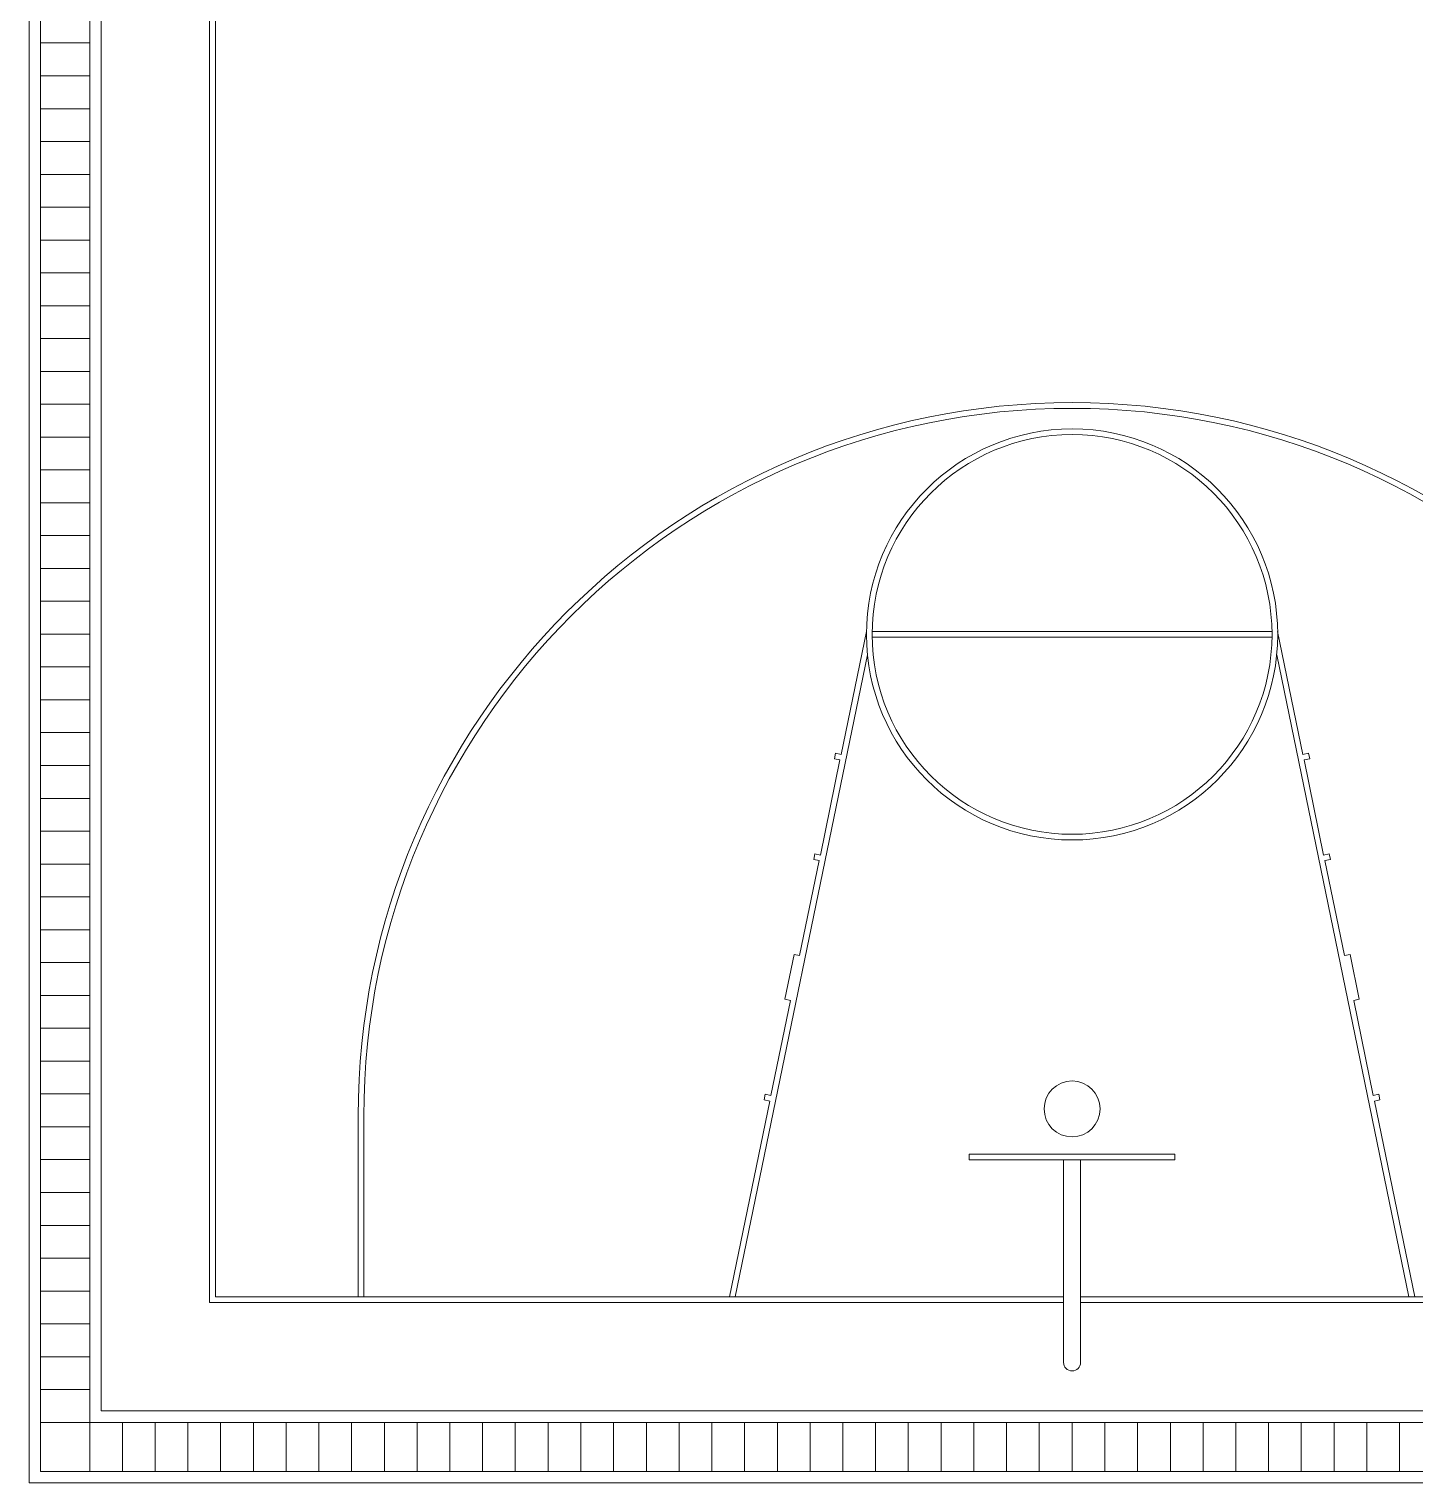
# Model space of a CAD drawing. Header units: metres. Extents: x 599 to 707, y 227 to 318.
# Drawn here: x 658.97 to 671.1, y 282.34 to 295.07 of the extents above; entities that cross this region are included whole.
import ezdxf

# ---------------------------------------------------------------- set-up
doc = ezdxf.new("R2010")
doc.units = ezdxf.units.M
doc.layers.get('0').update_dxf_attribs({"lineweight": 0})
doc.layers.add('banqueta', color=252, linetype='Continuous', lineweight=9)
doc.layers.add('muretes', color=2, linetype='Continuous', lineweight=20)

msp = doc.modelspace()

# ---------------------------------------------------------------- linework, layer by layer
for p, q in [((666.296, 289.794), (666.074, 288.719)), ((669.845, 289.794), (666.346, 289.794)), ((669.895, 289.794), (670.117, 288.719)), ((669.845, 289.744), (666.346, 289.744)), ((666.305, 289.589), (665.147, 283.969)), ((669.887, 289.589), (671.045, 283.969)), ((666.064, 288.67), (665.893, 287.837)), ((666.025, 288.729), (666.015, 288.68)), ((666.015, 288.68), (666.064, 288.67)), ((666.025, 288.729), (666.074, 288.719)), ((670.166, 288.729), (670.117, 288.719)), ((670.176, 288.68), (670.127, 288.67)), ((670.127, 288.67), (670.298, 287.837)), ((670.166, 288.729), (670.176, 288.68)), ((665.883, 287.788), (665.711, 286.956)), ((665.844, 287.847), (665.834, 287.798)), ((665.834, 287.798), (665.883, 287.788)), ((665.844, 287.847), (665.893, 287.837)), ((670.347, 287.847), (670.298, 287.837)), ((670.358, 287.798), (670.309, 287.788)), ((670.309, 287.788), (670.48, 286.956)), ((670.347, 287.847), (670.358, 287.798)), ((665.662, 286.966), (665.581, 286.574)), ((665.662, 286.966), (665.711, 286.956)), ((670.529, 286.966), (670.48, 286.956)), ((670.529, 286.966), (670.61, 286.574)), ((665.63, 286.564), (665.459, 285.732)), ((665.581, 286.574), (665.63, 286.564)), ((670.61, 286.574), (670.561, 286.564)), ((670.561, 286.564), (670.732, 285.732)), ((665.41, 285.742), (665.4, 285.693)), ((665.41, 285.742), (665.459, 285.732)), ((670.781, 285.742), (670.732, 285.732)), ((670.781, 285.742), (670.791, 285.693)), ((665.449, 285.683), (665.096, 283.969)), ((665.4, 285.693), (665.449, 285.683)), ((670.791, 285.693), (670.742, 285.683)), ((670.742, 285.683), (671.096, 283.969)), ((661.846, 283.969), (661.846, 285.549)), ((661.896, 283.969), (661.896, 285.549)), ((667.196, 285.169), (667.196, 285.219)), ((668.996, 285.169), (668.996, 285.219)), ((668.021, 283.394), (668.021, 285.169)), ((668.171, 283.394), (668.171, 285.169))]:
    msp.add_line(p, q)
for points in [[(668.021, 283.919), (660.546, 283.919), (660.546, 312.019)], [(668.021, 283.969), (660.596, 283.969), (660.596, 311.969)], [(668.171, 312.019), (675.646, 312.019), (675.646, 283.919), (668.171, 283.919)], [(668.171, 311.969), (675.596, 311.969), (675.596, 283.969), (668.171, 283.969)], [(668.996, 285.219), (667.196, 285.219)], [(668.996, 285.169), (667.196, 285.169)]]:
    msp.add_lwpolyline(points)
for centre, radius in [((668.096, 289.769), 1.8), ((668.096, 289.769), 1.75), ((668.096, 285.614), 0.245)]:
    msp.add_circle(centre, radius)
for centre, radius, start, end in [((668.096, 285.549), 6.25, 90, 180), ((668.096, 285.549), 6.2, 90, 180), ((668.096, 285.549), 6.25, 0, 90), ((668.096, 285.549), 6.2, 0, 90), ((668.096, 283.394), 0.075, 180, 0)]:
    msp.add_arc(centre, radius, start, end)
at = {"layer": 'banqueta'}
for p, q in [((659.496, 294.949), (659.066, 294.949)), ((659.496, 294.661), (659.066, 294.661)), ((659.496, 294.373), (659.066, 294.373)), ((659.496, 294.086), (659.066, 294.086)), ((659.496, 293.798), (659.066, 293.798)), ((659.496, 293.511), (659.066, 293.511)), ((659.496, 293.223), (659.066, 293.223)), ((659.496, 292.935), (659.066, 292.935)), ((659.496, 292.648), (659.066, 292.648)), ((659.496, 292.36), (659.066, 292.36)), ((659.496, 292.072), (659.066, 292.072)), ((659.496, 291.785), (659.066, 291.785)), ((659.496, 291.497), (659.066, 291.497)), ((659.496, 291.21), (659.066, 291.21)), ((659.496, 290.922), (659.066, 290.922)), ((659.496, 290.634), (659.066, 290.634)), ((659.496, 290.347), (659.066, 290.347)), ((659.496, 290.059), (659.066, 290.059)), ((659.496, 289.771), (659.066, 289.771)), ((659.496, 289.484), (659.066, 289.484)), ((659.496, 289.196), (659.066, 289.196)), ((659.496, 288.909), (659.066, 288.909)), ((659.496, 288.621), (659.066, 288.621)), ((659.496, 288.333), (659.066, 288.333)), ((659.496, 288.046), (659.066, 288.046)), ((659.496, 287.758), (659.066, 287.758)), ((659.496, 287.471), (659.066, 287.471)), ((659.496, 287.183), (659.066, 287.183)), ((659.496, 286.895), (659.066, 286.895)), ((659.496, 286.608), (659.066, 286.608)), ((659.496, 286.32), (659.066, 286.32)), ((659.496, 286.032), (659.066, 286.032)), ((659.496, 285.745), (659.066, 285.745)), ((659.496, 285.457), (659.066, 285.457)), ((659.496, 285.17), (659.066, 285.17)), ((659.496, 284.882), (659.066, 284.882)), ((659.496, 284.594), (659.066, 284.594)), ((659.496, 284.307), (659.066, 284.307)), ((659.496, 284.019), (659.066, 284.019)), ((659.496, 283.731), (659.066, 283.731)), ((659.496, 283.444), (659.066, 283.444)), ((659.496, 283.156), (659.066, 283.156)), ((659.496, 282.869), (659.066, 282.869)), ((659.496, 282.869), (659.496, 282.439)), ((659.782, 282.869), (659.782, 282.439)), ((660.069, 282.869), (660.069, 282.439)), ((660.356, 282.869), (660.356, 282.439)), ((660.642, 282.869), (660.642, 282.439)), ((660.929, 282.869), (660.929, 282.439)), ((661.216, 282.869), (661.216, 282.439)), ((661.502, 282.869), (661.502, 282.439)), ((661.789, 282.869), (661.789, 282.439)), ((662.076, 282.869), (662.076, 282.439)), ((662.362, 282.869), (662.362, 282.439)), ((662.649, 282.869), (662.649, 282.439)), ((662.936, 282.869), (662.936, 282.439)), ((663.222, 282.869), (663.222, 282.439)), ((663.509, 282.869), (663.509, 282.439)), ((663.796, 282.869), (663.796, 282.439)), ((664.082, 282.869), (664.082, 282.439)), ((664.369, 282.869), (664.369, 282.439)), ((664.656, 282.869), (664.656, 282.439)), ((664.942, 282.869), (664.942, 282.439)), ((665.229, 282.869), (665.229, 282.439)), ((665.516, 282.869), (665.516, 282.439)), ((665.802, 282.869), (665.802, 282.439)), ((666.089, 282.869), (666.089, 282.439)), ((666.376, 282.869), (666.376, 282.439)), ((666.662, 282.869), (666.662, 282.439)), ((666.949, 282.869), (666.949, 282.439)), ((667.236, 282.869), (667.236, 282.439)), ((667.522, 282.869), (667.522, 282.439)), ((667.809, 282.869), (667.809, 282.439)), ((668.096, 282.869), (668.096, 282.439)), ((668.096, 282.869), (668.096, 282.439)), ((668.382, 282.869), (668.382, 282.439)), ((668.669, 282.869), (668.669, 282.439)), ((668.956, 282.869), (668.956, 282.439)), ((669.242, 282.869), (669.242, 282.439)), ((669.529, 282.869), (669.529, 282.439)), ((669.816, 282.869), (669.816, 282.439)), ((670.102, 282.869), (670.102, 282.439)), ((670.389, 282.869), (670.389, 282.439)), ((670.676, 282.869), (670.676, 282.439)), ((670.962, 282.869), (670.962, 282.439))]:
    msp.add_line(p, q, dxfattribs=at)
at = {"layer": 'muretes'}
for p, q in [((658.966, 282.339), (658.966, 313.599)), ((659.066, 282.439), (659.066, 313.499)), ((659.496, 282.869), (659.496, 313.069)), ((659.596, 282.969), (659.596, 312.969)), ((676.596, 282.969), (659.596, 282.969)), ((676.696, 282.869), (659.496, 282.869)), ((677.126, 282.439), (659.066, 282.439)), ((677.226, 282.339), (658.966, 282.339))]:
    msp.add_line(p, q, dxfattribs=at)

doc.saveas('drawing.dxf')
